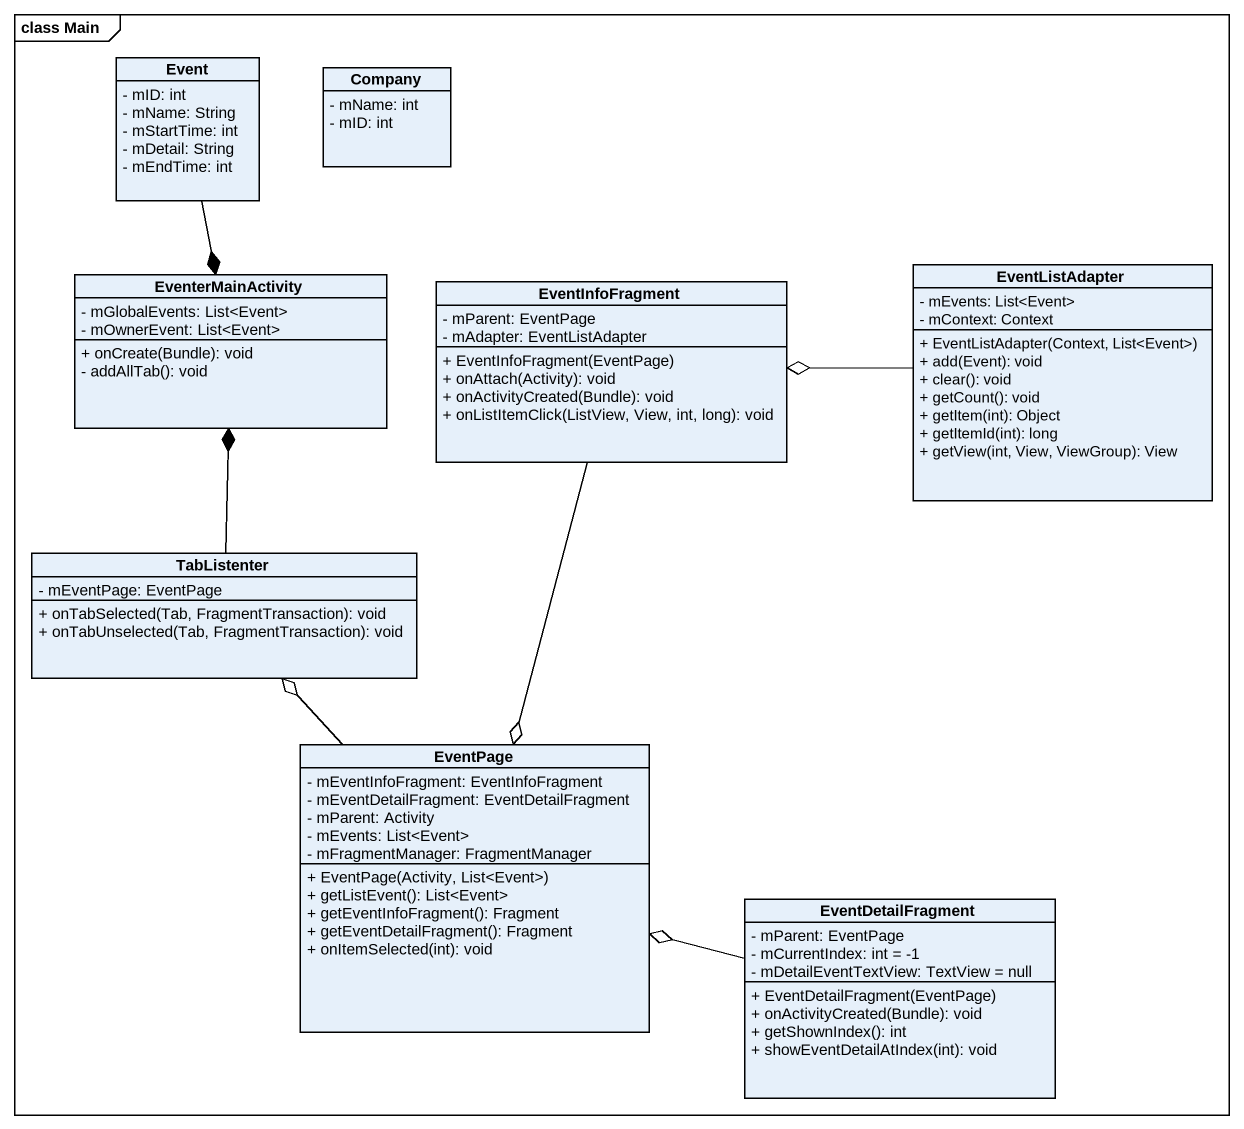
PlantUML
@startuml
mainframe class Main
hide circle
hide empty members
skinparam classAttributeIconSize 0
class Event {
  - mID: int
  - mName: String
  - mStartTime: int
  - mDetail: String
  - mEndTime: int
}
class Company {
  - mName: int
  - mID: int
}
class EventerMainActivity {
  - mGlobalEvents: List<Event>
  - mOwnerEvent: List<Event>
  + onCreate(Bundle): void
  - addAllTab(): void
}
class EventInfoFragment {
  - mParent: EventPage
  - mAdapter: EventListAdapter
  + EventInfoFragment(EventPage)
  + onAttach(Activity): void
  + onActivityCreated(Bundle): void
  + onListItemClick(ListView, View, int, long): void
}
class EventListAdapter {
  - mEvents: List<Event>
  - mContext: Context
  + EventListAdapter(Context, List<Event>)
  + add(Event): void
  + clear(): void
  + getCount(): void
  + getItem(int): Object
  + getItemId(int): long
  + getView(int, View, ViewGroup): View
}
class TabListenter {
  - mEventPage: EventPage
  + onTabSelected(Tab, FragmentTransaction): void
  + onTabUnselected(Tab, FragmentTransaction): void
}
class EventPage {
  - mEventInfoFragment: EventInfoFragment
  - mEventDetailFragment: EventDetailFragment
  - mParent: Activity
  - mEvents: List<Event>
  - mFragmentManager: FragmentManager
  + EventPage(Activity, List<Event>)
  + getListEvent(): List<Event>
  + getEventInfoFragment(): Fragment
  + getEventDetailFragment(): Fragment
  + onItemSelected(int): void
}
class EventDetailFragment {
  - mParent: EventPage
  - mCurrentIndex: int = -1
  - mDetailEventTextView: TextView = null
  + EventDetailFragment(EventPage)
  + onActivityCreated(Bundle): void
  + getShownIndex(): int
  + showEventDetailAtIndex(int): void
}
Event --* EventerMainActivity
EventInfoFragment --o EventPage
EventListAdapter -left-o EventInfoFragment
TabListenter -up-* EventerMainActivity
EventPage -up-o TabListenter
EventDetailFragment -left-o EventPage
@enduml
